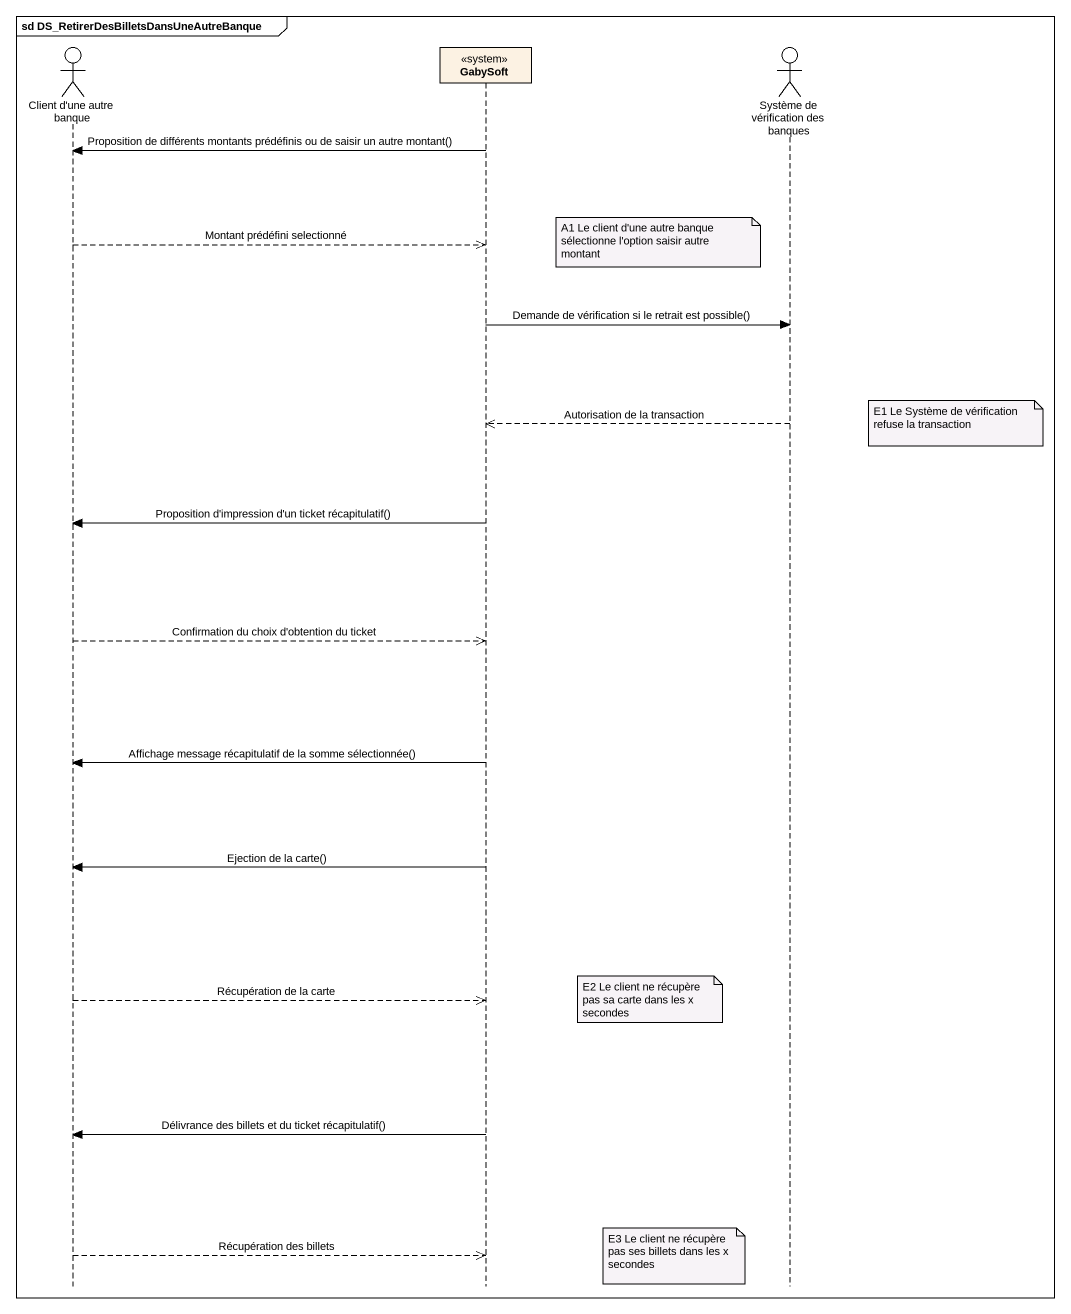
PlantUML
@startuml
mainframe sd DS_RetirerDesBilletsDansUneAutreBanque
hide footbox
actor "Client d'une autre banque" as Client_d_une_autre_banque
participant GabySoft <<system>>
actor "Système de vérification des banques" as Système_de_vérification_des

GabySoft -> Client_d_une_autre_banque : Proposition de différents montants prédéfinis ou de saisir un autre montant()
note left of Système_de_vérification_des : A1 Le client d'une autre banque sélectionne l'option saisir autre montant
Client_d_une_autre_banque -->> GabySoft : Montant prédéfini selectionné
GabySoft -> Système_de_vérification_des : Demande de vérification si le retrait est possible()
note right of Système_de_vérification_des : E1 Le Système de vérification refuse la transaction
Système_de_vérification_des -->> GabySoft : Autorisation de la transaction
GabySoft -> Client_d_une_autre_banque : Proposition d'impression d'un ticket récapitulatif()
Client_d_une_autre_banque -->> GabySoft : Confirmation du choix d'obtention du ticket
GabySoft -> Client_d_une_autre_banque : Affichage message récapitulatif de la somme sélectionnée()
GabySoft -> Client_d_une_autre_banque : Ejection de la carte()
note left of Système_de_vérification_des : E2 Le client ne récupère pas sa carte dans les x secondes
Client_d_une_autre_banque -->> GabySoft : Récupération de la carte
GabySoft -> Client_d_une_autre_banque : Délivrance des billets et du ticket récapitulatif()
Client_d_une_autre_banque -->> GabySoft : Récupération des billets
note left of Système_de_vérification_des : E3 Le client ne récupère pas ses billets dans les x secondes
@enduml
